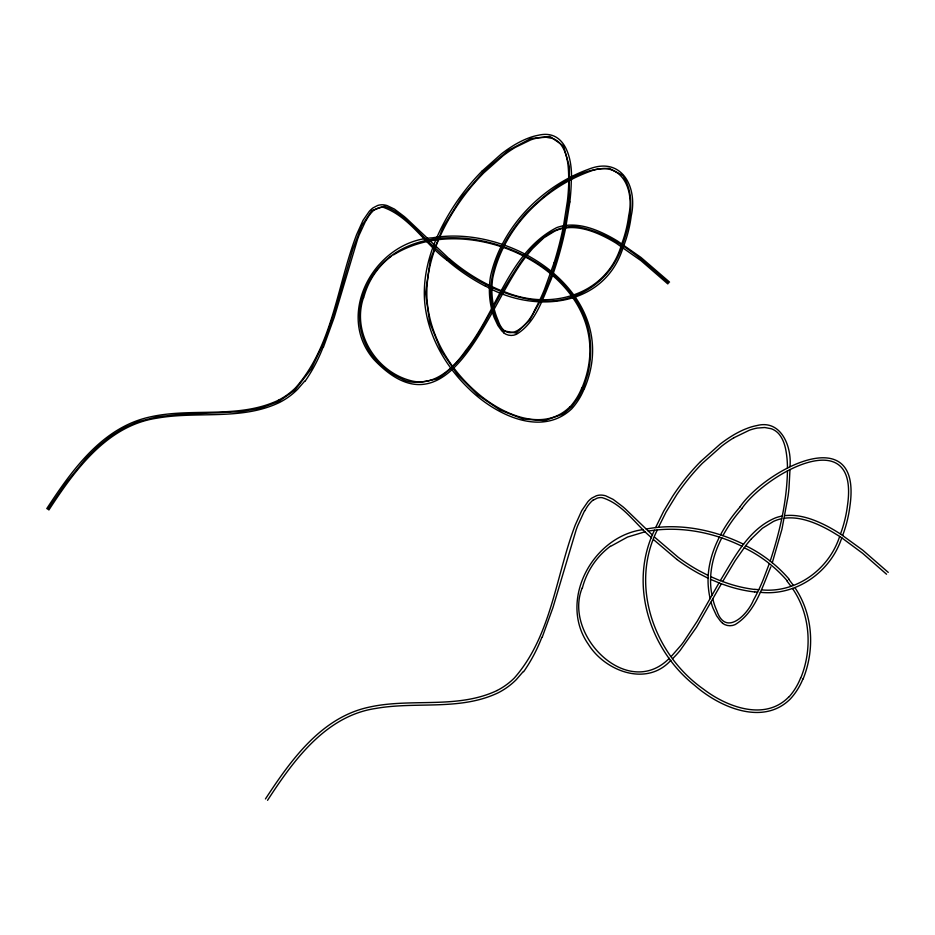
<?xml version="1.0" encoding="UTF-8"?>
<svg xmlns="http://www.w3.org/2000/svg" width="935" height="935" viewBox="0 0 935 935"><rect width="100%" height="100%" fill="white"/><g stroke="black" fill="none" stroke-linecap="round" stroke-linejoin="round"><path stroke-width="1.4" d="M789.993 469.44L788.965 488.479A259.159 259.159 0 0 1 788.111 495.959L781.929 529.268L772.275 562.765M787.469 470.808C786.814 501.581 779.79 531.933 770.195 561.07M569.871 201.937L565.663 227.953A366.298 366.298 0 0 1 557.669 259.638A342.724 342.724 0 0 1 551.054 279.565C542.581 298.943 535.65 322.879 516.365 334.344A12.424 12.424 0 0 1 503.743 332.93M363.446 297.786C351.747 332.591 375.788 371.265 410.173 380.498C433.419 387.254 453.428 368.273 465.56 350.73C497.046 311.378 509.108 252.076 556.734 227.602A41.491 41.491 0 0 1 561.97 226.06C578.484 222.565 595.209 228.9 609.608 236.508A166.968 166.968 0 0 1 617.567 241.066L641.001 257.464L669.553 282.089M582.143 588.068C563.045 635.075 627.642 700.654 669.366 658.252M554.069 262.852L544.497 289.406A197.507 197.507 0 0 1 534.703 309.976C528.824 324.41 506.828 346.815 498.075 320.366A68.991 68.991 0 0 1 493.364 305.044A78.937 78.937 0 0 1 492.733 278.151C502.901 229.332 542.744 188.753 588.898 171.795C620.793 158.623 634.795 188.543 628.729 215.529A126.389 126.389 0 0 1 621.787 243.719C607.037 296.851 547.793 311.635 501.534 290.423M769.318 563.595L763.194 579.688A197.507 197.507 0 0 1 753.4 600.258C747.533 614.692 725.537 637.097 716.783 610.649A62.668 62.668 0 0 1 713.615 601.988L712.832 599.054M770.837 566.855C762.154 587.238 755.188 612.483 735.074 624.627A12.424 12.424 0 0 1 722.439 623.224M784.36 518.235C795.872 516.716 807.372 519.953 817.856 524.5A144.878 144.878 0 0 1 834.943 533.534L839.653 536.445C829.029 569.286 796.456 593.328 761.476 589.856M839.653 536.445L841.769 537.835C830.677 571.869 796.421 596.238 760.307 592.311M584.352 388.75C623.505 297.178 514.869 223.594 432.402 237.841C375.391 240.657 334.227 313.728 373.86 359.472C451.079 441.063 488.713 301.549 527.2 255.126A133.284 133.284 0 0 1 532.751 248.429L543.878 237.817L554.806 231.097A40.182 40.182 0 0 1 562.519 228.502C574.943 225.826 587.741 229.25 599.16 234.218A144.878 144.878 0 0 1 616.235 243.252L641.001 260.666L667.835 283.936M803.06 679.032C813.894 652.537 813.356 620.992 799.694 595.583A98.222 98.222 0 0 0 794.925 587.612M582.038 387.756C625.901 282.779 476.032 203.433 393.565 254.881M800.734 678.039C812.573 649.264 810.376 614.307 792.459 588.454M654.5 530.203C628.507 583.522 649.311 649.334 694.565 685.285C719.202 706.977 762.773 726.39 790.297 698.994A66.046 66.046 0 0 0 802.908 678.974M323.44 347.142L334.227 317.374L357.521 239.407A207.617 207.617 0 0 1 359.028 235.328L365.877 220.45M542.136 637.436L552.924 607.656L576.217 529.689A207.617 207.617 0 0 1 577.736 525.61L584.574 510.732M657.363 529.876C629.407 585.427 654.114 654.465 703.354 689.048C726.425 706.778 764.678 721.469 788.497 697.229M655.634 527.539L663.756 511.013L672.44 496.555A229.04 229.04 0 0 1 700.537 461.574M658.509 527.246L665.965 512.216L676.87 494.463A226.375 226.375 0 0 1 702.325 463.339L721.726 446.1A135.505 135.505 0 0 1 733.893 437.709M719.377 537.111C711.336 552.772 706.556 570.584 708.461 588.279A82.736 82.736 0 0 0 710.156 598.68M721.797 537.905C712.645 555.378 707.982 575.773 712.026 595.338M718.98 582.926L697.276 621.132L683.567 641.971A167.458 167.458 0 0 1 681.405 644.823L671.213 656.487M754.627 591.96A135.704 135.704 0 0 1 723.445 584.492L721.353 583.826L696.528 627.175L680.096 650.491A108.986 108.986 0 0 1 672.732 658.544M722.615 581.605L735.155 560.719L745.908 545.409A133.284 133.284 0 0 1 751.46 538.724M46.75 508.652C71.901 470.328 102.195 427.424 149.799 417.01C192.107 407.309 238.133 419.324 278.396 400.238M48.854 510.031C74.636 470.434 106.835 425.565 157.127 418.144C197.671 410.956 241.394 420.82 279.682 402.389A70.931 70.931 0 0 0 297.587 389.322L304.623 381.188M265.447 798.946C290.598 760.622 320.892 717.718 368.507 707.292C410.816 697.603 456.841 709.607 497.093 690.521M267.55 800.313C293.333 760.716 325.544 715.859 375.823 708.438C416.379 701.25 460.102 711.103 498.39 692.683A70.931 70.931 0 0 0 516.295 679.616L523.319 671.482M47.802 509.341L65.929 482.904L86.499 457.741L97.883 446.474L110.096 436.516L123.21 428.218L137.305 421.895L156.823 416.917L177.498 414.579L240.961 411.669L260.725 408.151L278.864 401.407L294.817 390.246L311.449 368.694L324.597 340.971L335.221 309.941L352.775 249.54L361.635 225.908L371.838 210.515L384.332 206.214C404.867 213.297 417.653 232.733 433.606 246.419C461.551 273.768 496.73 295.366 536.071 300.334C572.197 305.675 608.51 283.983 620.84 249.668C629.29 226.574 637.238 197.694 622.792 175.394L609.398 168.429C576.381 167.809 549.067 190.576 526.685 212.397C506.782 234.79 490.536 262.63 490.688 293.391C491.658 306.551 494.381 320.717 503.498 330.803L516.132 333.07L529.689 320.202L542.966 296.138A338.482 338.482 0 0 0 569.205 196.186L569.438 166.769L563.431 145.895L549.92 136.428L530.729 138.579L508.149 150.512L484.505 170.404L462.112 196.42L443.272 226.761L430.31 259.591L425.542 293.076L429.691 322.61L440.876 350.146L457.437 374.596L477.75 394.932L500.155 410.091L522.992 419.02L544.637 420.656L563.431 413.948L571.566 406.9L578.379 397.714L583.791 386.809L587.694 374.619A103.434 103.434 0 0 0 589.424 334.426C574.067 238.109 390.421 191.383 361.249 301.491C356.013 324.164 363.189 349.082 380.58 364.743C386.739 370.424 393.682 375.216 401.302 378.71C412.838 385.302 425.554 381.235 437.638 378.815C471.287 356.644 486.282 317.386 506.548 284.24C522.127 259.135 541.575 225.884 575.142 226.434C612.46 231.903 641.527 258.925 668.689 283.013M782.244 516.026L780.772 516.319A41.491 41.491 0 0 0 775.431 517.885C748.573 529.128 734.583 557.178 720.231 580.705L710.658 576.638M740.158 506.63C765.812 469.475 862.514 418.611 849.927 506.115A129.404 129.404 0 0 1 842.657 535.416M742.074 508.266C765.94 473.835 859.943 421.112 847.437 505.812A126.389 126.389 0 0 1 840.483 534.002L862.783 550.201L888.25 572.384M751.46 538.724L762.399 528.252L773.502 521.391A40.182 40.182 0 0 1 781.216 518.785L781.707 518.691M569.789 406.935C543.06 433.291 501.312 413.784 477.481 393.074C450.167 369.792 429.808 336.483 427.061 300.217C424.817 265.692 439.251 232.277 458.162 204.169A226.375 226.375 0 0 1 483.629 173.045L503.018 155.806A135.505 135.505 0 0 1 515.197 147.426M481.841 171.292L501.487 153.807A136.896 136.896 0 0 1 513.888 145.264A101.483 101.483 0 0 1 523.39 140.192A80.387 80.387 0 0 1 526.569 138.812L529.806 137.562A53.798 53.798 0 0 1 538.081 135.306C566.236 128.375 572.956 161.276 571.262 181.799A206.6 206.6 0 0 1 569.824 201.937M700.549 461.586L720.184 444.102A136.896 136.896 0 0 1 732.596 435.546A101.483 101.483 0 0 1 742.086 430.474A80.387 80.387 0 0 1 745.277 429.095L748.514 427.856A53.798 53.798 0 0 1 756.789 425.589C781.228 419.067 791.98 447.094 789.958 466.623M670.886 660.285C646.856 687.143 605.085 671.26 588.384 644.32C557.938 600.866 592.404 536.304 643.175 529.584M610.508 546.402L627.549 537.041L645.325 531.699M374.631 209.849L378.371 207.909A11.734 11.734 0 0 1 383.455 207.371C409.717 216.827 424.77 243.755 446.673 259.988M593.328 500.132L597.079 498.191A11.734 11.734 0 0 1 602.163 497.654C622.967 503.977 635.461 524.395 651.578 537.742M515.208 147.438L530.636 139.934A51.016 51.016 0 0 1 538.513 137.784L546.063 137.235L552.562 138.45A18.361 18.361 0 0 1 560.147 143.569C568.597 154.217 568.597 168.814 568.749 181.764A204.426 204.426 0 0 1 567.37 201.352L563.536 225.744A362.885 362.885 0 0 1 554.058 262.852M733.905 437.732L749.344 430.229A51.016 51.016 0 0 1 757.21 428.066L764.772 427.517L771.27 428.733A18.361 18.361 0 0 1 778.843 433.852C784.722 440.794 786.171 450.238 787.06 459.003A121.211 121.211 0 0 1 787.469 467.932M497.081 690.509A68.337 68.337 0 0 0 514.367 677.98C550.645 636.7 555.507 578.952 573.786 529A205.104 205.104 0 0 1 575.317 524.886L581.757 510.615L587.87 501.709A24.637 24.637 0 0 1 591.843 498.086L596.285 495.807A14.306 14.306 0 0 1 602.35 495.153L604.068 495.421A19.764 19.764 0 0 1 605.751 495.854L613.138 499.383L622.897 506.77A160.189 160.189 0 0 1 625.632 509.178L646.214 529.046C679.149 522.77 713.756 529.654 743.617 544.252M646.214 529.046L648.317 531.092C680.131 525.797 713.265 532.225 742.063 546.297M784.886 515.641C800.15 514.005 815.063 519.802 828.305 526.791A166.968 166.968 0 0 1 836.264 531.361L840.53 534.025M758.764 589.704L754.896 589.366M757.595 592.135L754.638 591.867M721.353 583.826L710.577 579.373M708.076 578.216L698.655 573.4A190.319 190.319 0 0 1 676.917 559.469M708.192 575.481L698.807 570.607A187.549 187.549 0 0 1 678.249 557.33L654.5 537.064M485.487 286.028C533.464 313.821 604.349 307.65 623.072 247.553A129.205 129.205 0 0 0 631.242 215.821C637.787 187.035 621.67 155.689 588.173 169.387C541.645 186.369 501.651 227.006 490.606 275.895A81.006 81.006 0 0 0 492.383 311.928A71.574 71.574 0 0 0 494.218 317.655L497.876 325.485L501.698 330.768A20.699 20.699 0 0 0 502.738 331.808L503.86 332.767M841.769 537.835L862.584 553.275L886.532 574.219M676.917 559.469L653.565 539.635M722.568 623.061L721.446 622.102A20.699 20.699 0 0 1 720.406 621.05L716.584 615.779L712.926 607.949A71.574 71.574 0 0 1 711.056 602.222M449.536 259.124L406.935 218.883A160.189 160.189 0 0 0 404.2 216.476L394.441 209.101L387.055 205.56A19.764 19.764 0 0 0 385.372 205.127L383.654 204.858A14.306 14.306 0 0 0 377.588 205.513L373.147 207.815A24.637 24.637 0 0 0 369.196 211.439L363.049 220.321L356.609 234.603A205.104 205.104 0 0 0 355.09 238.717C336.81 288.67 331.948 346.417 295.659 387.686A68.337 68.337 0 0 1 278.385 400.215M652.525 535.171L648.317 531.092M789 579.56L793.453 585.462M787.048 581.138L790.963 586.292M363.645 297.833A75.747 75.747 0 0 1 391.683 255.956M501.405 290.738A189.875 189.875 0 0 1 449.642 259.007M485.394 286.192A200.546 200.546 0 0 1 446.708 259.953M366.123 220.566A34.513 34.513 0 0 1 374.456 209.639M323.148 347.037A161.498 161.498 0 0 1 304.95 381.422M581.886 387.698A63.931 63.931 0 0 1 569.918 407.052M584.211 388.691A66.046 66.046 0 0 1 571.729 408.817C540.862 438.001 494.229 413.738 468.926 388.773C444.37 365.234 426.465 333.199 424.455 298.814C422.76 265.692 436.049 233.61 453.744 206.261A229.04 229.04 0 0 1 481.841 171.292M584.831 510.849A34.513 34.513 0 0 1 593.152 499.921M541.844 637.319A161.498 161.498 0 0 1 523.658 671.704M722.93 535.626A148.887 148.887 0 0 1 742.168 508.359M745.744 545.736A136.089 136.089 0 0 1 789.269 579.338M754.884 589.494A135.984 135.984 0 0 1 720.289 580.577M744.19 547.77A133.728 133.728 0 0 1 787.317 580.915M800.594 677.98A63.931 63.931 0 0 1 788.626 697.346M720.511 534.82A151.423 151.423 0 0 1 740.263 506.723M582.341 588.127A75.747 75.747 0 0 1 610.391 546.239"/></g></svg>
